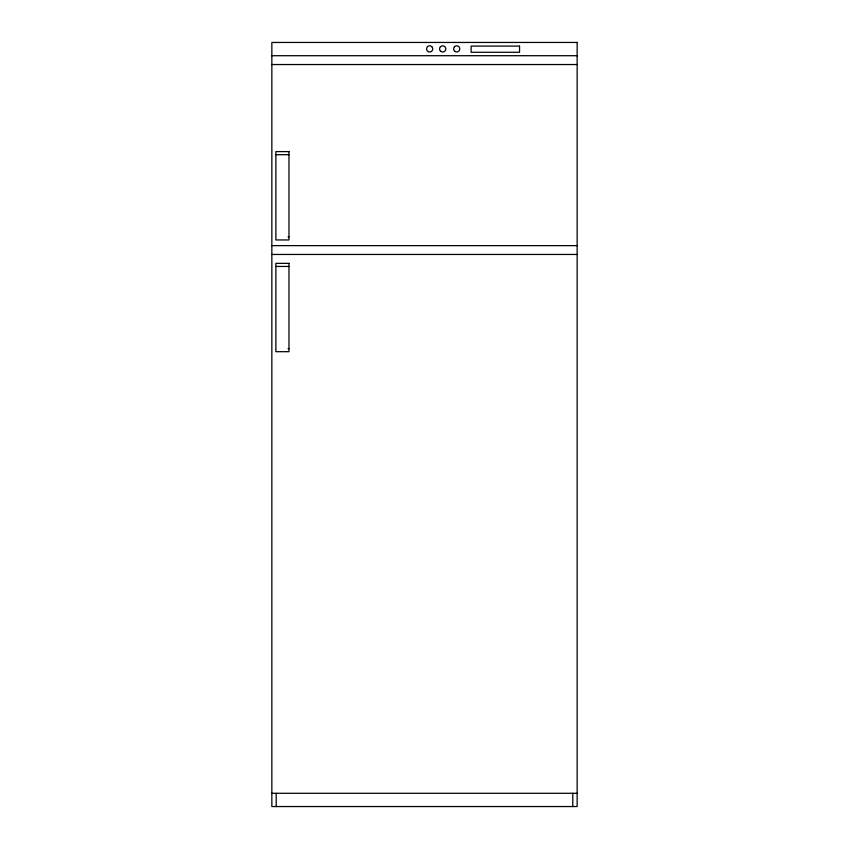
<?xml version="1.0" encoding="UTF-8"?>
<svg xmlns="http://www.w3.org/2000/svg" width="849" height="849" viewBox="0 0 849 849"><rect width="100%" height="100%" fill="white"/><g stroke="black" fill="none" stroke-linecap="round" stroke-linejoin="round"><path stroke-width="1.27" d="M271.85 55.705L577.15 55.705M271.85 64.535L577.15 64.535M275.883 154.698L288.968 154.698M288.087 236.85L288.968 236.85M271.85 245.626L577.15 245.626M271.85 254.456L577.15 254.456M275.883 266.448L288.968 266.448M288.087 348.599L288.968 348.599M271.85 793.295L577.15 793.295M572.788 793.295L572.788 806.55M276.212 793.295L276.212 806.55M454.544 46.716A3.035 3.035 0 0 1 458.863 46.716A3.12 3.12 0 0 1 458.863 51.089A3.035 3.035 0 0 1 454.544 51.089M454.544 51.089A3.12 3.12 0 0 1 454.544 46.716M440.589 46.716A3.035 3.035 0 0 1 444.908 46.716A3.12 3.12 0 0 1 444.908 51.089A3.035 3.035 0 0 1 440.589 51.089M440.461 51.089A3.12 3.12 0 0 1 440.461 46.716M577.15 42.45L271.85 42.45L271.85 806.55L577.15 806.55L577.15 42.45M519.546 46.101L471.131 46.101L471.131 52.277L519.546 52.277L519.546 46.101M288.968 151.61L275.883 151.61L275.883 239.949L288.968 239.949L288.968 151.61M288.968 263.349L275.883 263.349L275.883 351.688L288.968 351.688L288.968 263.349M431.823 46.716A3.035 3.035 0 0 0 427.503 46.716A3.12 3.12 0 0 0 427.503 51.089A3.035 3.035 0 0 0 431.823 51.089A3.12 3.12 0 0 0 431.823 46.716"/></g></svg>
